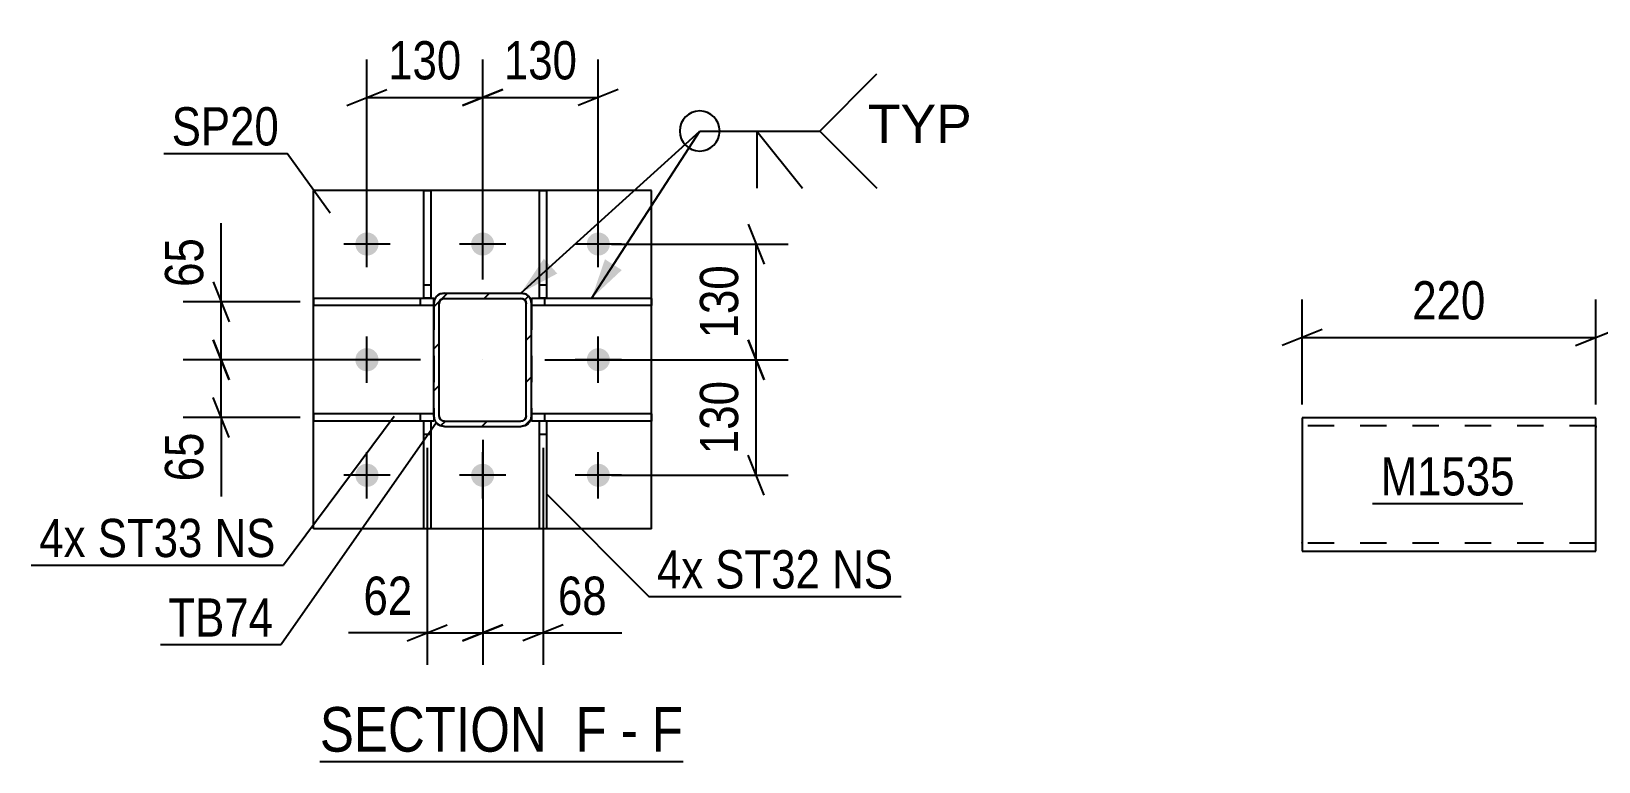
# Model space of a CAD drawing. Header units: millimetres. Extents: x 0 to 841, y 0 to 594.
# Drawn here: x 267 to 384.4, y 146.6 to 201.3 of the extents above; entities that cross this region are included whole.
import ezdxf

# ---------------------------------------------------------------- set-up
doc = ezdxf.new("R2010")
doc.units = ezdxf.units.MM
doc.linetypes.add('DXK_LINE_DOT2', pattern=[3.9198, 1.9599, -1.9599])
doc.linetypes.add('DXK_LINE_DOT3', pattern=[5.9187, 2.979, -0.9799, 0.9799, -0.9799])
doc.styles.add('Arial', font='ARIAL.TTF', dxfattribs={"height": 0.2})
doc.styles.add('Arial Narrow', font='ARIALN.TTF', dxfattribs={"height": 0.2})

# ---------------------------------------------------------------- blocks, each defined once
blk = doc.blocks.new('Unknown-814521846-17 - 2376')
at = {"color": 6, "linetype": 'Continuous'}
blk.add_line((288.63, 146.59), (315.85, 146.59), dxfattribs=at)
at = {"color": 0, "linetype": 'Continuous'}
for points in [[(306.74, 147.34), (306.74, 150.84), (288.63, 150.84), (288.63, 147.34)], [(310.13, 147.34), (310.13, 150.84), (307.79, 150.84), (307.79, 147.34)], [(312.45, 147.34), (312.45, 150.84), (311.18, 150.84), (311.18, 147.34)], [(315.85, 147.34), (315.85, 150.84), (313.5, 150.84), (313.5, 147.34)]]:
    blk.add_wipeout(points, dxfattribs=at)
at = {"color": 7, "linetype": 'Continuous', "style": 'Arial Narrow'}
for s, p in [('SECTION ', (288.63, 147.34)), ('F', (307.79, 147.34)), ('F', (313.5, 147.34)), ('-', (311.18, 147.34))]:
    blk.add_text(s, height=3.34, dxfattribs=at).set_placement(p)
blk = doc.blocks.new('Bolt-814521846-2543 - 2376')
at = {"linetype": 'Continuous'}
for points in [[(291.29, 185.38, -1), (293.03, 185.38, -1)], [(299.96, 185.38, -1), (301.69, 185.38, -1)], [(308.63, 185.38, -1), (310.36, 185.38, -1)], [(291.29, 176.71, -1), (293.03, 176.71, -1)], [(308.63, 176.71, -1), (310.36, 176.71, -1)], [(291.29, 168.05, -1), (293.03, 168.05, -1)], [(299.96, 168.05, -1), (301.69, 168.05, -1)], [(308.63, 168.05, -1), (310.36, 168.05, -1)]]:
    blk.add_hatch(color=1, dxfattribs=at).paths.add_polyline_path(points)
at = {"color": 1, "linetype": 'Continuous'}
for p, q in [((292.16, 183.65), (292.16, 187.11)), ((300.83, 183.65), (300.83, 187.11)), ((309.49, 183.65), (309.49, 187.11)), ((293.89, 185.38), (290.43, 185.38)), ((302.56, 185.38), (299.09, 185.38)), ((311.23, 185.38), (307.76, 185.38)), ((292.16, 174.98), (292.16, 178.45)), ((309.49, 174.98), (309.49, 178.45)), ((293.89, 176.71), (290.43, 176.71)), ((311.23, 176.71), (307.76, 176.71)), ((292.16, 166.31), (292.16, 169.78)), ((300.83, 166.31), (300.83, 169.78)), ((309.49, 166.31), (309.49, 169.78)), ((293.89, 168.05), (290.43, 168.05)), ((302.56, 168.05), (299.09, 168.05)), ((311.23, 168.05), (307.76, 168.05))]:
    blk.add_line(p, q, dxfattribs=at)
blk = doc.blocks.new('Part-814521846-2479 - 2376')
at = {"color": 2, "linetype": 'Continuous'}
for p, q in [((288.16, 164.05), (288.16, 189.38)), ((313.49, 189.38), (288.16, 189.38)), ((313.49, 164.05), (313.49, 189.38)), ((313.49, 164.05), (288.16, 164.05))]:
    blk.add_line(p, q, dxfattribs=at)
blk = doc.blocks.new('Part-814521846-2467 - 2376')
at = {"linetype": 'Continuous'}
h = blk.add_hatch(dxfattribs=at)
h.set_pattern_fill('', scale=0.7, style=0, pattern_type=0)
h.set_pattern_definition([(45, (304.2587, 181.4799), (-1.57154, 1.57154), [])])
h.paths.add_polyline_path([(304.43, 181.22), (304.26, 181.48), (304, 181.65), (303.69, 181.71), (297.96, 181.71), (297.65, 181.65), (297.39, 181.48), (297.22, 181.22), (297.16, 180.91), (297.16, 172.51), (297.22, 172.21), (297.39, 171.95), (297.65, 171.78), (297.96, 171.71), (303.69, 171.71), (304, 171.78), (304.26, 171.95), (304.43, 172.21), (304.49, 172.51), (304.49, 180.91)])
h.paths.add_polyline_path([(304.09, 172.51), (304.06, 172.36), (303.98, 172.23), (303.85, 172.14), (303.69, 172.11), (297.96, 172.11), (297.81, 172.14), (297.68, 172.23), (297.59, 172.36), (297.56, 172.51), (297.56, 180.91), (297.59, 181.07), (297.68, 181.2), (297.81, 181.28), (297.96, 181.31), (303.69, 181.31), (303.85, 181.28), (303.98, 181.2), (304.06, 181.07), (304.09, 180.91)])
at = {"color": 7, "linetype": 'DXK_LINE_DOT2'}
for p, q in [((297.16, 180.91), (297.22, 181.22)), ((297.16, 180.91), (297.16, 172.51)), ((297.59, 181.07), (297.56, 180.91)), ((297.56, 172.51), (297.56, 180.91)), ((297.68, 181.2), (297.59, 181.07)), ((297.65, 181.65), (297.96, 181.71)), ((297.81, 181.28), (297.68, 181.2)), ((297.96, 181.31), (297.81, 181.28)), ((297.96, 181.71), (303.69, 181.71)), ((297.96, 181.31), (303.69, 181.31)), ((303.69, 181.71), (304, 181.65)), ((303.85, 181.28), (303.69, 181.31)), ((303.98, 181.2), (303.85, 181.28)), ((304.06, 181.07), (303.98, 181.2)), ((304.09, 180.91), (304.06, 181.07)), ((304.09, 172.51), (304.09, 180.91)), ((304.43, 181.22), (304.49, 180.91)), ((304.49, 180.91), (304.49, 172.51)), ((297.22, 172.21), (297.16, 172.51)), ((297.56, 172.51), (297.59, 172.36)), ((297.59, 172.36), (297.68, 172.23)), ((297.96, 171.71), (297.65, 171.78)), ((297.68, 172.23), (297.81, 172.14)), ((297.81, 172.14), (297.96, 172.11)), ((297.96, 172.11), (303.69, 172.11)), ((297.96, 171.71), (303.69, 171.71)), ((303.69, 172.11), (303.85, 172.14)), ((304, 171.78), (303.69, 171.71)), ((303.85, 172.14), (303.98, 172.23)), ((303.98, 172.23), (304.06, 172.36)), ((304.06, 172.36), (304.09, 172.51)), ((304.49, 172.51), (304.43, 172.21))]:
    blk.add_line(p, q, dxfattribs=at)
at = {"color": 2, "linetype": 'Continuous'}
for p, q in [((297.22, 181.22), (297.16, 180.91)), ((297.16, 172.51), (297.16, 180.91)), ((297.56, 180.91), (297.59, 181.07)), ((297.56, 172.51), (297.56, 180.91)), ((297.59, 181.07), (297.68, 181.2)), ((297.96, 181.71), (297.65, 181.65)), ((297.68, 181.2), (297.81, 181.28)), ((297.81, 181.28), (297.96, 181.31)), ((297.96, 181.71), (303.69, 181.71)), ((297.96, 181.31), (303.69, 181.31)), ((304, 181.65), (303.69, 181.71)), ((303.69, 181.31), (303.85, 181.28)), ((303.85, 181.28), (303.98, 181.2)), ((303.98, 181.2), (304.06, 181.07)), ((304.06, 181.07), (304.09, 180.91)), ((304.09, 172.51), (304.09, 180.91)), ((304.49, 180.91), (304.43, 181.22)), ((304.49, 172.51), (304.49, 180.91)), ((297.16, 172.51), (297.22, 172.21)), ((297.59, 172.36), (297.56, 172.51)), ((297.68, 172.23), (297.59, 172.36)), ((297.65, 171.78), (297.96, 171.71)), ((297.81, 172.14), (297.68, 172.23)), ((297.96, 172.11), (297.81, 172.14)), ((297.96, 172.11), (303.69, 172.11)), ((297.96, 171.71), (303.69, 171.71)), ((303.85, 172.14), (303.69, 172.11)), ((303.69, 171.71), (304, 171.78)), ((303.98, 172.23), (303.85, 172.14)), ((304.06, 172.36), (303.98, 172.23)), ((304.09, 172.51), (304.06, 172.36)), ((304.43, 172.21), (304.49, 172.51))]:
    blk.add_line(p, q, dxfattribs=at)
at = {"color": 7, "linetype": 'DXK_LINE_DOT3'}
blk.add_line((300.83, 176.71), (300.83, 176.71), dxfattribs=at)
at = {"color": 7, "linetype": 'DXK_LINE_DOT2'}
for centre, start, end in [((297.96, 180.91), 112.5, 157.5), ((303.69, 180.91), 22.5, 67.5), ((297.96, 172.51), 202.5, 247.5), ((303.69, 172.51), 292.5, 337.5)]:
    blk.add_arc(centre, 0.8, start, end, dxfattribs=at)
at = {"color": 2, "linetype": 'Continuous'}
for centre, start, end in [((297.96, 180.91), 112.5, 157.5), ((303.69, 180.91), 22.5, 67.5), ((297.96, 172.51), 202.5, 247.5), ((303.69, 172.51), 292.5, 337.5)]:
    blk.add_arc(centre, 0.8, start, end, dxfattribs=at)
blk = doc.blocks.new('Part-814521846-2484 - 2376')
at = {"color": 2, "linetype": 'Continuous'}
for p, q in [((313.49, 172.65), (304.49, 172.65)), ((313.49, 172.65), (313.49, 172.11)), ((304.49, 172.52), (304.49, 172.11)), ((305.08, 172.11), (304.49, 172.11)), ((313.49, 172.11), (305.62, 172.11))]:
    blk.add_line(p, q, dxfattribs=at)
at = {"color": 7, "linetype": 'DXK_LINE_DOT2'}
for p, q in [((304.49, 172.65), (304.49, 172.52)), ((305.49, 172.11), (305.49, 172.65)), ((305.62, 172.11), (305.08, 172.11))]:
    blk.add_line(p, q, dxfattribs=at)
blk = doc.blocks.new('Part-814521846-2520 - 2376')
at = {"color": 2, "linetype": 'Continuous'}
for p, q in [((296.42, 181.32), (296.42, 189.38)), ((296.42, 189.38), (296.95, 189.38)), ((296.95, 189.38), (296.95, 181.32)), ((296.95, 181.32), (296.42, 181.32))]:
    blk.add_line(p, q, dxfattribs=at)
at = {"color": 7, "linetype": 'DXK_LINE_DOT2'}
blk.add_line((296.42, 182.32), (296.95, 182.32), dxfattribs=at)
blk = doc.blocks.new('Part-814521846-2525 - 2376')
at = {"color": 2, "linetype": 'Continuous'}
for p, q in [((305.08, 181.32), (305.08, 189.38)), ((305.08, 189.38), (305.62, 189.38)), ((305.62, 189.38), (305.62, 181.32)), ((305.62, 181.32), (305.08, 181.32))]:
    blk.add_line(p, q, dxfattribs=at)
at = {"color": 7, "linetype": 'DXK_LINE_DOT2'}
blk.add_line((305.08, 182.32), (305.62, 182.32), dxfattribs=at)
blk = doc.blocks.new('Part-814521846-2530 - 2376')
at = {"color": 2, "linetype": 'Continuous'}
for p, q in [((296.42, 164.05), (296.42, 172.12)), ((296.42, 172.12), (296.95, 172.12)), ((296.95, 172.12), (296.95, 164.05)), ((296.95, 164.05), (296.42, 164.05))]:
    blk.add_line(p, q, dxfattribs=at)
at = {"color": 7, "linetype": 'DXK_LINE_DOT2'}
blk.add_line((296.42, 171.12), (296.95, 171.12), dxfattribs=at)
blk = doc.blocks.new('Part-814521846-2540 - 2376')
at = {"color": 2, "linetype": 'Continuous'}
for p, q in [((313.49, 181.31), (304.49, 181.31)), ((304.49, 181.31), (304.49, 180.91)), ((313.49, 181.31), (313.49, 180.78)), ((313.49, 180.78), (304.49, 180.78))]:
    blk.add_line(p, q, dxfattribs=at)
at = {"color": 7, "linetype": 'DXK_LINE_DOT2'}
for p, q in [((304.49, 180.91), (304.49, 180.78)), ((305.49, 180.78), (305.49, 181.31))]:
    blk.add_line(p, q, dxfattribs=at)
blk = doc.blocks.new('Part-814521846-2557 - 2376')
at = {"color": 2, "linetype": 'Continuous'}
for p, q in [((305.08, 164.05), (305.08, 172.12)), ((305.08, 172.12), (305.62, 172.12)), ((305.62, 172.12), (305.62, 164.05)), ((305.62, 164.05), (305.08, 164.05))]:
    blk.add_line(p, q, dxfattribs=at)
at = {"color": 7, "linetype": 'DXK_LINE_DOT2'}
blk.add_line((305.08, 171.12), (305.62, 171.12), dxfattribs=at)
blk = doc.blocks.new('Part-814521846-2562 - 2376')
at = {"color": 2, "linetype": 'Continuous'}
for p, q in [((297.16, 181.31), (288.16, 181.31)), ((288.16, 181.31), (288.16, 180.78)), ((297.16, 180.91), (297.16, 181.31)), ((297.16, 180.78), (288.16, 180.78))]:
    blk.add_line(p, q, dxfattribs=at)
at = {"color": 7, "linetype": 'DXK_LINE_DOT2'}
for p, q in [((296.16, 180.78), (296.16, 181.31)), ((297.16, 180.91), (297.16, 180.78))]:
    blk.add_line(p, q, dxfattribs=at)
blk = doc.blocks.new('Part-814521846-2569 - 2376')
at = {"color": 2, "linetype": 'Continuous'}
for p, q in [((297.16, 172.65), (288.16, 172.65)), ((288.16, 172.65), (288.16, 172.11)), ((296.42, 172.11), (288.16, 172.11)), ((297.16, 172.11), (296.95, 172.11)), ((297.16, 172.51), (297.16, 172.11))]:
    blk.add_line(p, q, dxfattribs=at)
at = {"color": 7, "linetype": 'DXK_LINE_DOT2'}
for p, q in [((296.16, 172.11), (296.16, 172.65)), ((297.16, 172.51), (297.16, 172.65)), ((296.95, 172.11), (296.42, 172.11))]:
    blk.add_line(p, q, dxfattribs=at)
blk = doc.blocks.new('Part-814521846-11651 - 11650')
at = {"color": 2, "linetype": 'Continuous'}
for p, q in [((384.22, 172.36), (362.22, 172.36)), ((362.22, 172.36), (362.22, 162.45)), ((384.22, 163.56), (384.22, 172.36)), ((384.22, 162.36), (384.22, 163.56)), ((362.22, 162.45), (362.22, 162.36)), ((362.22, 162.36), (384.22, 162.36))]:
    blk.add_line(p, q, dxfattribs=at)
at = {"color": 7, "linetype": 'DXK_LINE_DOT2'}
for p, q in [((384.22, 171.76), (362.22, 171.76)), ((384.22, 171.76), (384.22, 171.72)), ((384.22, 171.72), (384.22, 171.76)), ((384.22, 171.62), (384.22, 171.72)), ((384.22, 171.72), (384.22, 171.62)), ((384.22, 163.01), (384.22, 163.33)), ((362.22, 162.96), (362.22, 163.01)), ((384.22, 162.96), (362.22, 162.96)), ((384.22, 162.96), (384.22, 163.01))]:
    blk.add_line(p, q, dxfattribs=at)
blk = doc.blocks.new('StraightDimension-814521846-2615 - 2376')
at = {"color": 7, "linetype": 'Continuous'}
for p, q in [((300.83, 182.71), (300.83, 199.22)), ((309.49, 186.38), (309.49, 199.22)), ((299.33, 195.77), (302.33, 196.97)), ((300.83, 196.37), (309.49, 196.37)), ((310.99, 196.97), (307.99, 195.77))]:
    blk.add_line(p, q, dxfattribs=at)
at = {"color": 0}
blk.add_wipeout([(308.5, 197.12), (308.5, 201.32), (301.82, 201.32), (301.82, 197.12)], dxfattribs=at)
at = {"color": 3, "style": 'Arial Narrow'}
blk.add_text('130', height=2.863, dxfattribs=at).set_placement((302.42, 197.72))
blk = doc.blocks.new('StraightDimension-814521846-2634 - 2376')
at = {"color": 7, "linetype": 'Continuous'}
for p, q in [((300.83, 170.71), (300.83, 153.84)), ((305.35, 170.12), (305.35, 153.84)), ((299.33, 155.64), (302.33, 156.84)), ((300.83, 156.24), (305.35, 156.24)), ((306.85, 156.84), (303.85, 155.64)), ((305.35, 156.24), (311.26, 156.24)), ((305.35, 156.24), (311.26, 156.24))]:
    blk.add_line(p, q, dxfattribs=at)
at = {"color": 0}
blk.add_wipeout([(310.73, 156.99), (310.73, 161.19), (305.87, 161.19), (305.87, 156.99)], dxfattribs=at)
at = {"color": 3, "style": 'Arial Narrow'}
blk.add_text('68', height=2.863, dxfattribs=at).set_placement((306.47, 157.59))
blk = doc.blocks.new('StraightDimension-814521846-2602 - 2376')
at = {"color": 7, "linetype": 'Continuous'}
for p, q in [((280.64, 178.21), (281.84, 175.21)), ((296.16, 176.71), (278.39, 176.71)), ((281.24, 172.38), (281.24, 176.71)), ((281.84, 170.88), (280.64, 173.88)), ((287.16, 172.38), (278.39, 172.38)), ((281.24, 172.38), (281.24, 166.47)), ((281.24, 172.38), (281.24, 166.47))]:
    blk.add_line(p, q, dxfattribs=at)
at = {"color": 0}
blk.add_wipeout([(280.49, 171.85), (276.29, 171.85), (276.29, 167), (280.49, 167)], dxfattribs=at)
at = {"color": 3, "style": 'Arial Narrow'}
blk.add_text('65', height=2.863, rotation=90.0002, dxfattribs=at).set_placement((279.89, 167.6))
blk = doc.blocks.new('StraightDimension-814521846-2624 - 2376')
at = {"color": 7, "linetype": 'Continuous'}
for p, q in [((292.16, 186.38), (292.16, 199.22)), ((300.83, 182.71), (300.83, 199.22)), ((290.66, 195.77), (293.66, 196.97)), ((292.16, 196.37), (300.83, 196.37)), ((302.33, 196.97), (299.33, 195.77))]:
    blk.add_line(p, q, dxfattribs=at)
at = {"color": 0}
blk.add_wipeout([(299.84, 197.12), (299.84, 201.32), (293.15, 201.32), (293.15, 197.12)], dxfattribs=at)
at = {"color": 3, "style": 'Arial Narrow'}
blk.add_text('130', height=2.863, dxfattribs=at).set_placement((293.75, 197.72))
blk = doc.blocks.new('StraightDimension-814521846-2581 - 2376')
at = {"color": 7, "linetype": 'Continuous'}
for p, q in [((320.72, 186.88), (321.92, 183.88)), ((310.49, 185.38), (323.72, 185.38)), ((321.32, 176.71), (321.32, 185.38)), ((321.92, 175.21), (320.72, 178.21)), ((305.49, 176.71), (323.72, 176.71))]:
    blk.add_line(p, q, dxfattribs=at)
at = {"color": 0}
blk.add_wipeout([(320.57, 184.39), (316.37, 184.39), (316.37, 177.71), (320.57, 177.71)], dxfattribs=at)
at = {"color": 3, "style": 'Arial Narrow'}
blk.add_text('130', height=2.863, rotation=90.0002, dxfattribs=at).set_placement((319.97, 178.31))
blk = doc.blocks.new('StraightDimension-814521846-2591 - 2376')
at = {"color": 7, "linetype": 'Continuous'}
for p, q in [((320.72, 178.21), (321.92, 175.21)), ((305.49, 176.71), (323.72, 176.71)), ((321.32, 168.05), (321.32, 176.71)), ((321.92, 166.55), (320.72, 169.55)), ((310.49, 168.05), (323.72, 168.05))]:
    blk.add_line(p, q, dxfattribs=at)
at = {"color": 0}
blk.add_wipeout([(320.57, 175.72), (316.37, 175.72), (316.37, 169.04), (320.57, 169.04)], dxfattribs=at)
at = {"color": 3, "style": 'Arial Narrow'}
blk.add_text('130', height=2.863, rotation=90.0002, dxfattribs=at).set_placement((319.97, 169.64))
blk = doc.blocks.new('StraightDimension-814521846-2608 - 2376')
at = {"color": 7, "linetype": 'Continuous'}
for p, q in [((281.24, 181.05), (281.24, 186.95)), ((281.24, 181.05), (281.24, 186.95)), ((280.64, 182.55), (281.84, 179.55)), ((287.16, 181.05), (278.39, 181.05)), ((281.24, 176.71), (281.24, 181.05)), ((281.84, 175.21), (280.64, 178.21)), ((296.16, 176.71), (278.39, 176.71))]:
    blk.add_line(p, q, dxfattribs=at)
at = {"color": 0}
blk.add_wipeout([(280.49, 186.43), (276.29, 186.43), (276.29, 181.57), (280.49, 181.57)], dxfattribs=at)
at = {"color": 3, "style": 'Arial Narrow'}
blk.add_text('65', height=2.863, rotation=90.0002, dxfattribs=at).set_placement((279.89, 182.17))
blk = doc.blocks.new('StraightDimension-814521846-2643 - 2376')
at = {"color": 7, "linetype": 'Continuous'}
for p, q in [((300.83, 170.71), (300.83, 153.84)), ((296.68, 170.12), (296.68, 153.84)), ((296.68, 156.24), (290.78, 156.24)), ((296.68, 156.24), (290.78, 156.24)), ((295.18, 155.64), (298.18, 156.84)), ((296.68, 156.24), (300.83, 156.24)), ((302.33, 156.84), (299.33, 155.64))]:
    blk.add_line(p, q, dxfattribs=at)
at = {"color": 0}
blk.add_wipeout([(296.16, 156.99), (296.16, 161.19), (291.3, 161.19), (291.3, 156.99)], dxfattribs=at)
at = {"color": 3, "style": 'Arial Narrow'}
blk.add_text('62', height=2.863, dxfattribs=at).set_placement((291.9, 157.59))
blk = doc.blocks.new('StraightDimension-814521846-11653 - 11650')
at = {"color": 7, "linetype": 'Continuous'}
for p, q in [((362.22, 173.36), (362.22, 181.23)), ((384.22, 173.36), (384.22, 181.23)), ((363.72, 178.98), (360.72, 177.78)), ((382.72, 177.78), (385.72, 178.98)), ((362.22, 178.38), (384.22, 178.38))]:
    blk.add_line(p, q, dxfattribs=at)
at = {"color": 0}
blk.add_wipeout([(376.56, 179.13), (376.56, 183.33), (369.88, 183.33), (369.88, 179.13)], dxfattribs=at)
at = {"color": 3, "style": 'Arial Narrow'}
blk.add_text('220', height=2.863, dxfattribs=at).set_placement((370.48, 179.73))
blk = doc.blocks.new('Mark-814521846-2463 - 2376')
at = {"color": 30, "linetype": 'Continuous'}
for p in [(297.38, 172), (276.68, 155.36)]:
    blk.add_line(p, (285.74, 155.36), dxfattribs=at)
at = {"color": 0}
blk.add_wipeout([(285.14, 155.96), (285.14, 158.96), (277.28, 158.96), (277.28, 155.96)], dxfattribs=at)
blk.add_wipeout([(285.14, 155.96), (285.14, 158.96), (277.28, 158.96), (277.28, 155.96)], dxfattribs=at)
at = {"color": 3, "style": 'Arial Narrow'}
blk.add_text('TB74', height=2.863, dxfattribs=at).set_placement((277.28, 155.96))
blk = doc.blocks.new('Mark-814521846-2475 - 2376')
at = {"color": 30, "linetype": 'Continuous'}
for p in [(276.93, 192.17), (289.4, 187.69)]:
    blk.add_line(p, (286.17, 192.17), dxfattribs=at)
at = {"color": 0}
blk.add_wipeout([(285.57, 192.77), (285.57, 195.77), (277.53, 195.77), (277.53, 192.77)], dxfattribs=at)
blk.add_wipeout([(285.57, 192.77), (285.57, 195.77), (277.53, 195.77), (277.53, 192.77)], dxfattribs=at)
at = {"color": 3, "style": 'Arial Narrow'}
blk.add_text('SP20', height=2.863, dxfattribs=at).set_placement((277.53, 192.77))
blk = doc.blocks.new('WeldMark-814521846-2652 - 2376')
at = {"linetype": 'Continuous'}
for points in [[(306.42, 183.17), (303.69, 181.71), (305.41, 184.28)], [(311.25, 183.43), (308.99, 181.31), (309.99, 184.24)]]:
    blk.add_hatch(color=30, dxfattribs=at).paths.add_polyline_path(points)
at = {"color": 30, "linetype": 'Continuous'}
for p, q in [((303.69, 181.71), (317.09, 193.85)), ((308.99, 181.31), (317.09, 193.85)), ((317.09, 193.85), (326.09, 193.85))]:
    blk.add_line(p, q, dxfattribs=at)
at = {"color": 3, "linetype": 'Continuous'}
for q in [(324.8, 189.56), (321.37, 189.56)]:
    blk.add_line((321.37, 193.85), q, dxfattribs=at)
for start, end in [(90, 270), (270, 90)]:
    blk.add_arc((317.09, 193.85), 1.5, start, end, dxfattribs=at)
at = {"color": 0, "linetype": 'Continuous'}
blk.add_wipeout([(337.46, 192.95), (337.46, 195.95), (329.69, 195.95), (329.69, 192.95)], dxfattribs=at)
blk.add_wipeout([(337.46, 192.95), (337.46, 195.95), (329.69, 195.95), (329.69, 192.95)], dxfattribs=at)
at = {"color": 3, "linetype": 'Continuous'}
for q in [(330.37, 198.14), (330.37, 189.56)]:
    blk.add_line((326.09, 193.85), q, dxfattribs=at)
at = {"color": 3, "linetype": 'Continuous', "style": 'Arial'}
blk.add_text('TYP', height=2.865, dxfattribs=at).set_placement((329.69, 192.95))
blk = doc.blocks.new('MarkSet-814521846-2705 - 2376')
at = {"color": 30, "linetype": 'Continuous'}
for p in [(294.2, 172.45), (267.01, 161.32)]:
    blk.add_line(p, (285.9, 161.32), dxfattribs=at)
at = {"color": 0}
for points in [[(271.09, 161.92), (271.09, 164.92), (267.61, 164.92), (267.61, 161.92)], [(279.84, 161.92), (279.84, 164.92), (271.99, 164.92), (271.99, 161.92)], [(285.3, 161.92), (285.3, 164.92), (280.74, 164.92), (280.74, 161.92)]]:
    blk.add_wipeout(points, dxfattribs=at)
for points in [[(271.09, 161.92), (271.09, 164.92), (267.61, 164.92), (267.61, 161.92)], [(279.84, 161.92), (279.84, 164.92), (271.99, 164.92), (271.99, 161.92)], [(285.3, 161.92), (285.3, 164.92), (280.74, 164.92), (280.74, 161.92)]]:
    blk.add_wipeout(points, dxfattribs=at)
at = {"color": 3, "style": 'Arial Narrow'}
for s, p in [('4x', (267.61, 161.92)), ('ST33', (271.99, 161.92)), ('NS', (280.74, 161.92))]:
    blk.add_text(s, height=2.863, dxfattribs=at).set_placement(p)
blk = doc.blocks.new('MarkSet-814521846-2735 - 2376')
at = {"color": 30, "linetype": 'Continuous'}
for p, q in [((305.61, 166.66), (313.29, 158.97)), ((313.29, 158.97), (332.18, 158.97))]:
    blk.add_line(p, q, dxfattribs=at)
at = {"color": 0}
for points in [[(317.36, 159.57), (317.36, 162.57), (313.89, 162.57), (313.89, 159.57)], [(326.12, 159.57), (326.12, 162.57), (318.26, 162.57), (318.26, 159.57)], [(331.58, 159.57), (331.58, 162.57), (327.02, 162.57), (327.02, 159.57)]]:
    blk.add_wipeout(points, dxfattribs=at)
for points in [[(317.36, 159.57), (317.36, 162.57), (313.89, 162.57), (313.89, 159.57)], [(326.12, 159.57), (326.12, 162.57), (318.26, 162.57), (318.26, 159.57)], [(331.58, 159.57), (331.58, 162.57), (327.02, 162.57), (327.02, 159.57)]]:
    blk.add_wipeout(points, dxfattribs=at)
at = {"color": 3, "style": 'Arial Narrow'}
for s, p in [('4x', (313.89, 159.57)), ('ST32', (318.26, 159.57)), ('NS', (327.02, 159.57))]:
    blk.add_text(s, height=2.863, dxfattribs=at).set_placement(p)
blk = doc.blocks.new('Mark-814521846-11656 - 11650')
at = {"color": 30, "linetype": 'Continuous'}
blk.add_line((367.51, 165.94), (378.76, 165.94), dxfattribs=at)
at = {"color": 0}
blk.add_wipeout([(378.16, 166.54), (378.16, 169.54), (368.11, 169.54), (368.11, 166.54)], dxfattribs=at)
blk.add_wipeout([(378.16, 166.54), (378.16, 169.54), (368.11, 169.54), (368.11, 166.54)], dxfattribs=at)
at = {"color": 3, "style": 'Arial Narrow'}
blk.add_text('M1535', height=2.863, dxfattribs=at).set_placement((368.11, 166.54))

msp = doc.modelspace()

# ---------------------------------------------------------------- block references
for name in ['Part-814521846-2479 - 2376', 'Part-814521846-2520 - 2376', 'Part-814521846-2525 - 2376', 'Bolt-814521846-2543 - 2376', 'StraightDimension-814521846-11653 - 11650', 'Part-814521846-2562 - 2376', 'Part-814521846-2467 - 2376', 'Part-814521846-2540 - 2376', 'Part-814521846-2569 - 2376', 'Part-814521846-2484 - 2376', 'Part-814521846-2530 - 2376', 'Part-814521846-2557 - 2376', 'Part-814521846-11651 - 11650', 'Unknown-814521846-17 - 2376']:
    msp.add_blockref(name, (0, 0))

# ---------------------------------------------------------------- next in the draw order: block references
for name in ['StraightDimension-814521846-2615 - 2376', 'Mark-814521846-2475 - 2376', 'StraightDimension-814521846-2602 - 2376', 'StraightDimension-814521846-2634 - 2376', 'Mark-814521846-11656 - 11650']:
    msp.add_blockref(name, (0, 0))

# ---------------------------------------------------------------- next in the draw order: block references
for name in ['StraightDimension-814521846-2624 - 2376', 'StraightDimension-814521846-2581 - 2376', 'StraightDimension-814521846-2643 - 2376']:
    msp.add_blockref(name, (0, 0))

# ---------------------------------------------------------------- next in the draw order: block references
for name in ['WeldMark-814521846-2652 - 2376', 'StraightDimension-814521846-2608 - 2376', 'StraightDimension-814521846-2591 - 2376', 'Mark-814521846-2463 - 2376']:
    msp.add_blockref(name, (0, 0))

# ---------------------------------------------------------------- next in the draw order: block references
for name in ['MarkSet-814521846-2705 - 2376', 'MarkSet-814521846-2735 - 2376']:
    msp.add_blockref(name, (0, 0))

doc.saveas('drawing.dxf')
